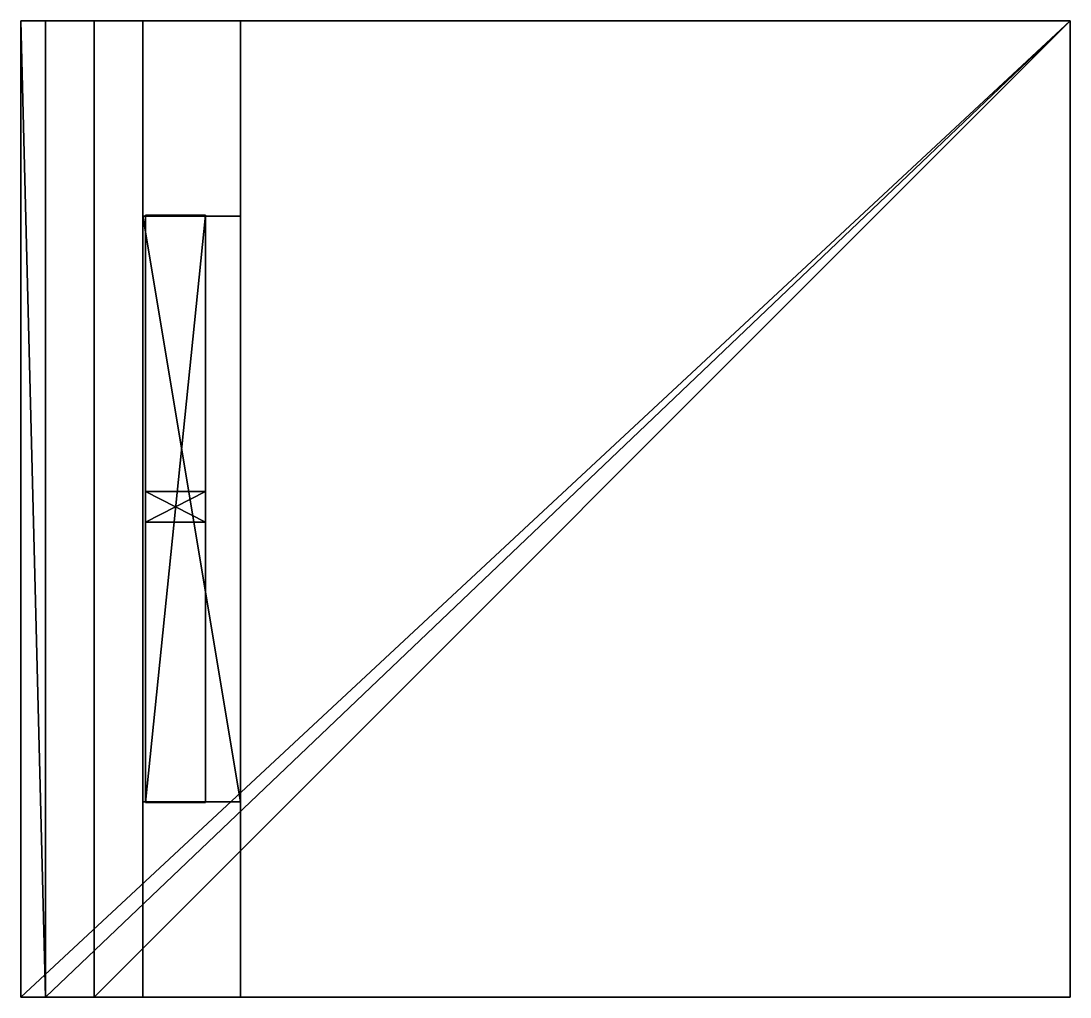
# Model space of a CAD drawing. Header units: inches. Extents: x -5.8 to 5, y -5 to 5.
import ezdxf

# ---------------------------------------------------------------- set-up
doc = ezdxf.new("R2010")
doc.units = ezdxf.units.IN
doc.header["$MEASUREMENT"] = 0
doc.layers.get('0').update_dxf_attribs({"color": 221, "true_color": 0xe59ad7})

msp = doc.modelspace()

# ---------------------------------------------------------------- meshes
at = {"color": 214, "true_color": 0xb11c95}
mesh = msp.add_polyface(dxfattribs=at)
corners = [(-5.75, -5, 5), (-5.75, 5, 5.001), (-5.5, -5, 4), (-5.5, 5, 4.001), (-5, -5, -4), (-5, 5, -4), (-5, -5, -5), (-5, 5, -4.999), (5, -5, 5), (5, 5, 5.001), (5, 5, 4.001), (5, -5, 4), (5, -5, -4), (5, 5, -4), (-3.5, 3, 3), (-4.5, 3, 3), (-3.5, 3, -2), (-4.5, 3, -2), (-3.5, -3, -2), (-4.5, -3, 3), (-3.5, -3, 3), (-4.5, -3, -2), (-4.5, 5, -4), (-4.5, -5, -4), (-4.5, 5, 4.001), (-4.5, -5, 4), (-3.5, -5, 4.001), (-3.5, -5, -4), (-3.5, 5, -4), (-3.5, 5, 4.001)]
mesh.append_faces([[corners[k] for k in face] for face in [(0, 1, 2), (2, 1, 3), (4, 5, 6), (6, 5, 7), (0, 8, 9), (9, 1, 0), (2, 3, 10), (10, 11, 2), (4, 12, 13), (13, 5, 4), (14, 15, 16), (17, 16, 15), (18, 19, 20), (19, 18, 21), (17, 21, 18), (18, 16, 17), (20, 19, 15), (15, 14, 20), (22, 23, 21), (21, 17, 22), (22, 17, 24), (24, 17, 15), (15, 19, 25), (25, 24, 15), (21, 23, 25), (25, 19, 21), (18, 20, 26), (26, 27, 18), (18, 27, 28), (28, 16, 18), (16, 28, 29), (29, 14, 16), (14, 29, 26), (26, 20, 14)]], dxfattribs={"color": 214})
at = {"color": 252, "true_color": 0x959595}
mesh = msp.add_polyface(dxfattribs=at)
corners = [(-4.475, -3.007, 0.29), (-4.475, 3.01, 0.29), (-3.858, 3.01, 0.29), (-3.858, -3.007, 0.29), (-4.475, -3.007, 0.603), (-3.858, -3.007, 0.603), (-3.858, 3.01, 0.603), (-4.475, 3.01, 0.603)]
mesh.append_faces([[corners[k] for k in face] for face in [(0, 1, 2), (2, 3, 0), (4, 5, 6), (6, 7, 4), (0, 3, 5), (5, 4, 0), (3, 2, 6), (6, 5, 3), (2, 1, 7), (7, 6, 2), (1, 0, 4), (4, 7, 1)]], dxfattribs={"color": 252})
mesh = msp.add_polyface(dxfattribs=at)
corners = [(-4.475, 0.179, -2.36), (-4.475, 0.179, 3.657), (-3.858, 0.179, 3.657), (-3.858, 0.179, -2.36), (-4.475, -0.134, -2.36), (-3.858, -0.134, -2.36), (-3.858, -0.134, 3.657), (-4.475, -0.134, 3.657)]
mesh.append_faces([[corners[k] for k in face] for face in [(0, 1, 2), (2, 3, 0), (4, 5, 6), (6, 7, 4), (0, 3, 5), (5, 4, 0), (3, 2, 6), (6, 5, 3), (2, 1, 7), (7, 6, 2), (1, 0, 4), (4, 7, 1)]], dxfattribs={"color": 252})

doc.saveas('drawing.dxf')
